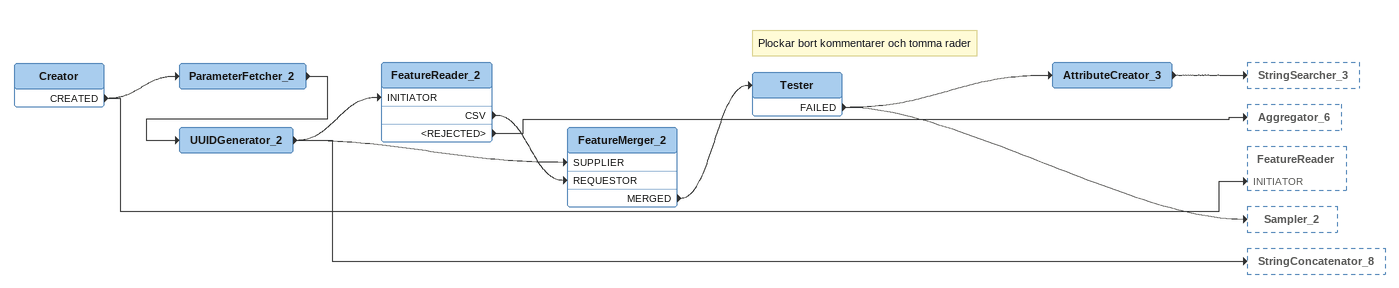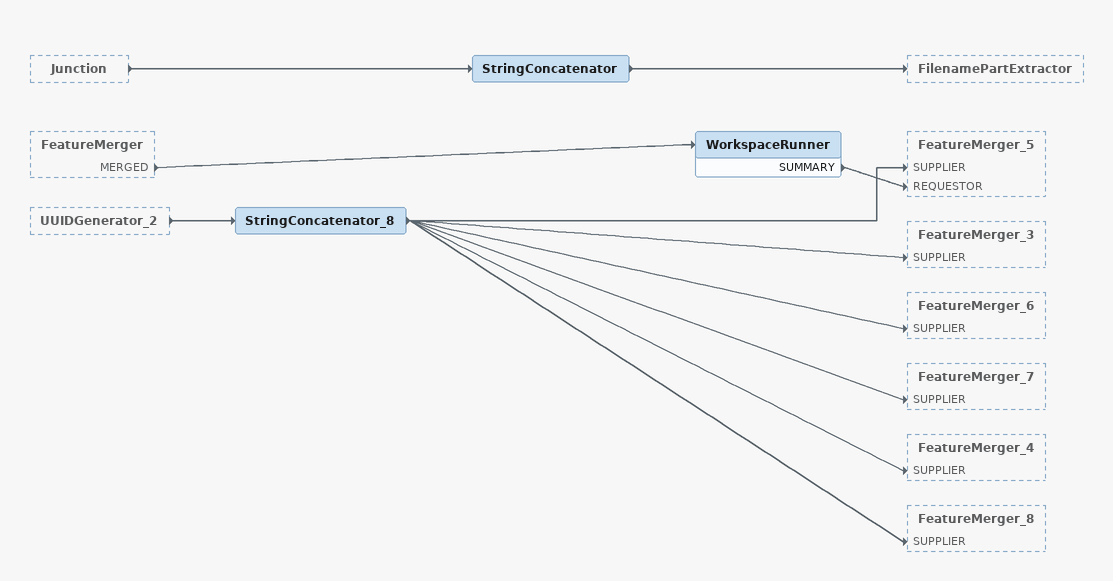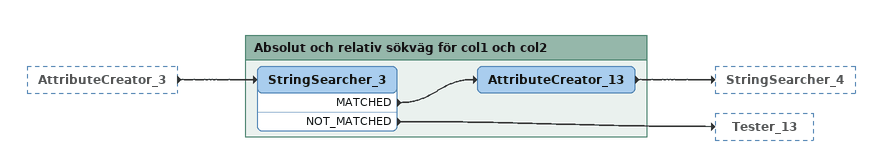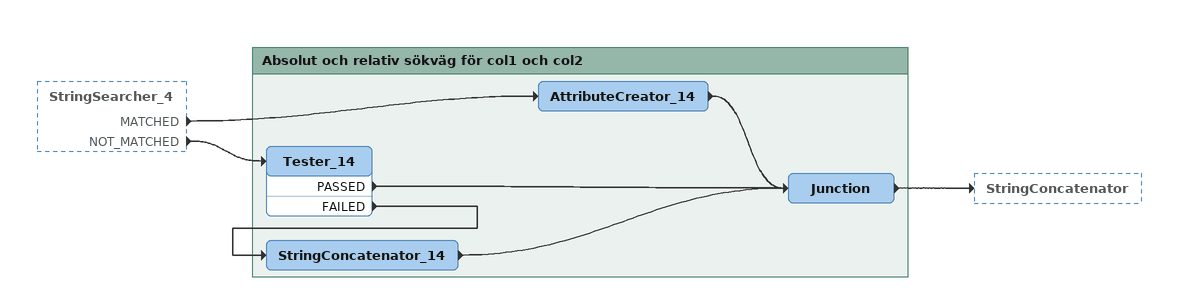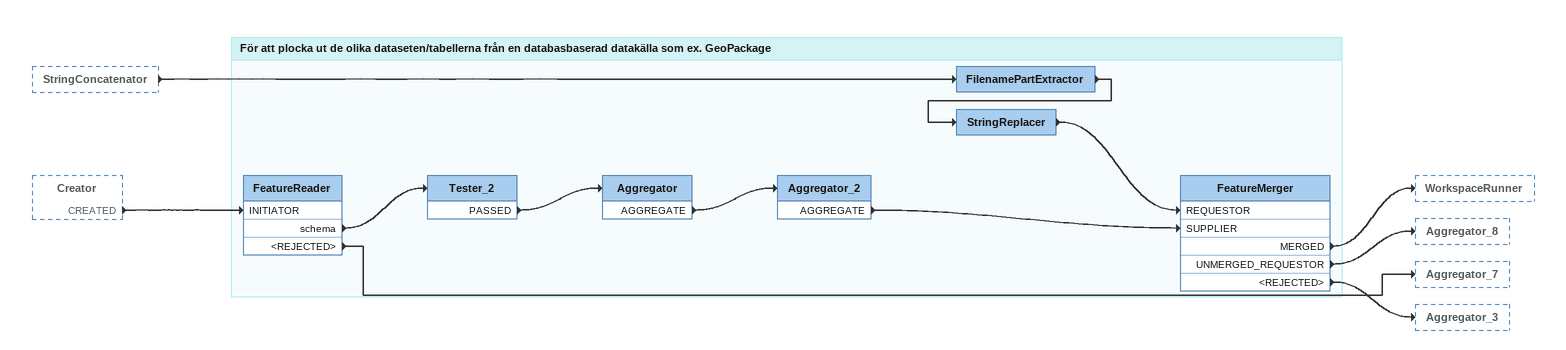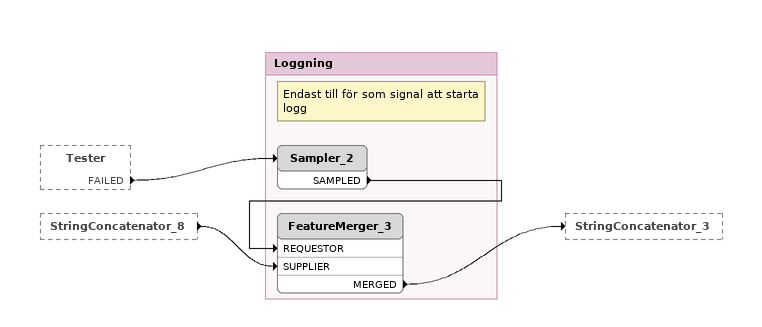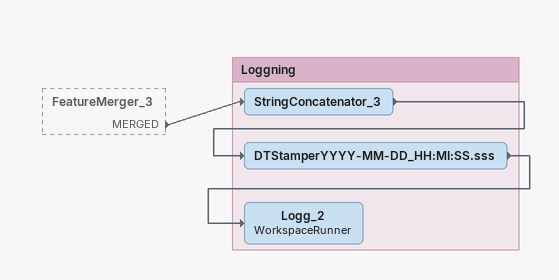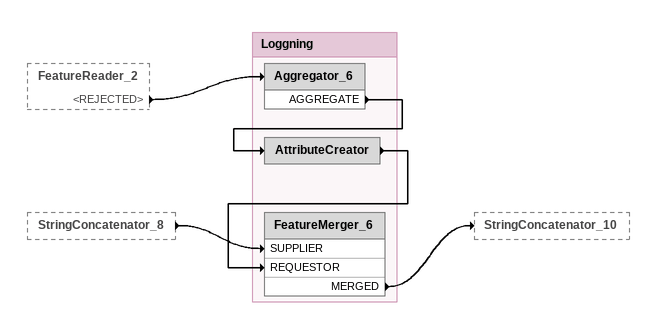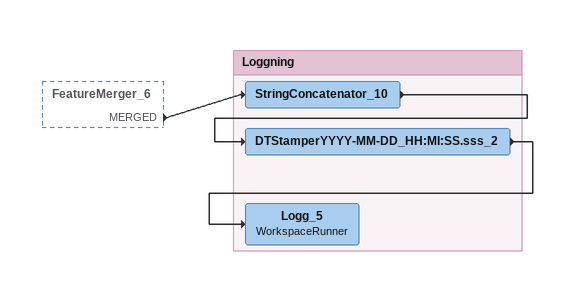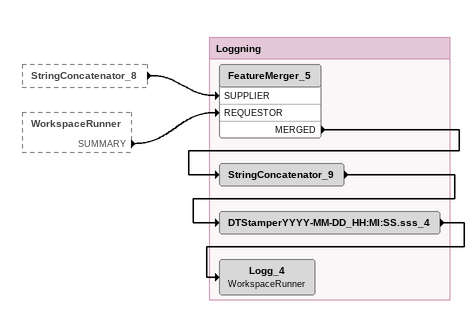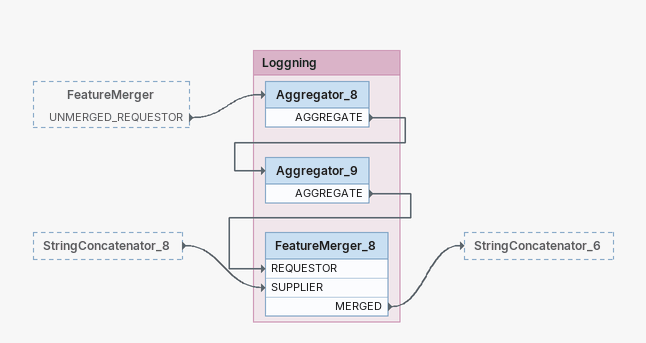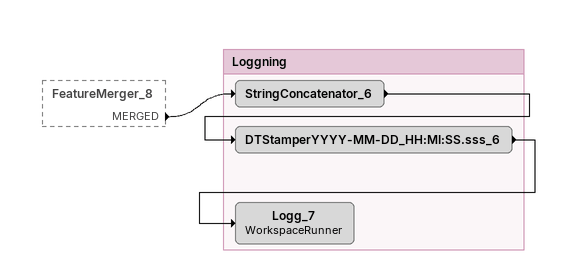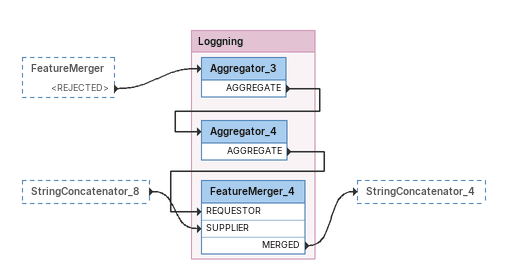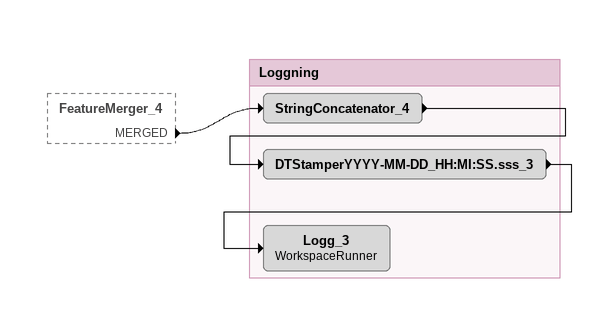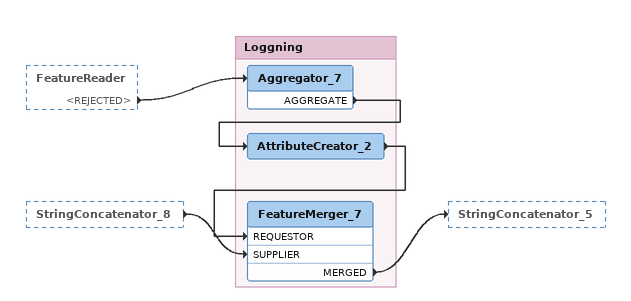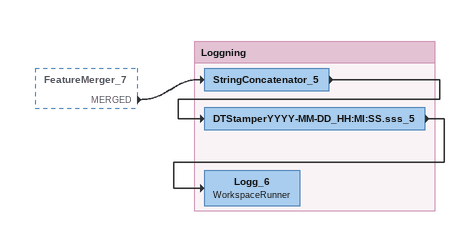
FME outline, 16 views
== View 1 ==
Creator
    CREATED -> FeatureReader [INITIATOR]
    CREATED -> ParameterFetcher_2
ParameterFetcher_2
    -> UUIDGenerator_2
UUIDGenerator_2
    -> FeatureReader_2 [INITIATOR]
    -> FeatureMerger_2 [SUPPLIER]
    -> StringConcatenator_8
FeatureReader_2
    CSV -> FeatureMerger_2 [REQUESTOR]
    <REJECTED> -> Aggregator_6
FeatureMerger_2
    MERGED -> Tester
Note: Plockar bort kommentarer och tomma rader
Tester
    FAILED -> AttributeCreator_3
    FAILED -> Sampler_2
AttributeCreator_3
    -> StringSearcher_3

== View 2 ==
Junction [outside]
    -> StringConcatenator
FeatureMerger [outside]
    MERGED -> WorkspaceRunner
UUIDGenerator_2 [outside]
    -> StringConcatenator_8
StringConcatenator
    -> FilenamePartExtractor
StringConcatenator_8
    -> FeatureMerger_3 [SUPPLIER]
    -> FeatureMerger_6 [SUPPLIER]
    -> FeatureMerger_7 [SUPPLIER]
    -> FeatureMerger_4 [SUPPLIER]
    -> FeatureMerger_8 [SUPPLIER]
    -> FeatureMerger_5 [SUPPLIER]
WorkspaceRunner
    SUMMARY -> FeatureMerger_5 [REQUESTOR]

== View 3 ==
AttributeCreator_3 [outside]
    -> StringSearcher_3

Bookmark: Absolut och relativ sökväg för col1 och col2
StringSearcher_3
    MATCHED -> AttributeCreator_13
    NOT_MATCHED -> Tester_13
AttributeCreator_13
    -> StringSearcher_4

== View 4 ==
StringSearcher_4 [outside]
    MATCHED -> AttributeCreator_14
    NOT_MATCHED -> Tester_14

Bookmark: Absolut och relativ sökväg för col1 och col2
AttributeCreator_14
    -> Junction
Tester_14
    PASSED -> Junction
    FAILED -> StringConcatenator_14
StringConcatenator_14
    -> Junction
Junction
    -> StringConcatenator

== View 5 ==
StringConcatenator [outside]
    -> FilenamePartExtractor
Creator [outside]
    CREATED -> FeatureReader [INITIATOR]

Bookmark: För att plocka ut de olika dataseten/tabellerna från en databasbaserad datakälla som ex. GeoPackage
FilenamePartExtractor
    -> StringReplacer
StringReplacer
    -> FeatureMerger [REQUESTOR]
FeatureReader
    schema -> Tester_2
    <REJECTED> -> Aggregator_7
Tester_2
    PASSED -> Aggregator
Aggregator
    AGGREGATE -> Aggregator_2
Aggregator_2
    AGGREGATE -> FeatureMerger [SUPPLIER]
FeatureMerger
    MERGED -> WorkspaceRunner
    UNMERGED_REQUESTOR -> Aggregator_8
    <REJECTED> -> Aggregator_3

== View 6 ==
Tester [outside]
    FAILED -> Sampler_2
StringConcatenator_8 [outside]
    -> FeatureMerger_3 [SUPPLIER]

Bookmark: Loggning
Note: Endast till för som signal att starta logg
Sampler_2
    SAMPLED -> FeatureMerger_3 [REQUESTOR]
FeatureMerger_3
    MERGED -> StringConcatenator_3

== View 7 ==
FeatureMerger_3 [outside]
    MERGED -> StringConcatenator_3

Bookmark: Loggning
StringConcatenator_3
    -> DTStamperYYYY-MM-DD_HH:MI:SS.sss
DTStamperYYYY-MM-DD_HH:MI:SS.sss
    -> Logg_2
Logg_2: WorkspaceRunner

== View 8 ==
FeatureReader_2 [outside]
    <REJECTED> -> Aggregator_6
StringConcatenator_8 [outside]
    -> FeatureMerger_6 [SUPPLIER]

Bookmark: Loggning
Aggregator_6
    AGGREGATE -> AttributeCreator
AttributeCreator
    -> FeatureMerger_6 [REQUESTOR]
FeatureMerger_6
    MERGED -> StringConcatenator_10

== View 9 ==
FeatureMerger_6 [outside]
    MERGED -> StringConcatenator_10

Bookmark: Loggning
StringConcatenator_10
    -> DTStamperYYYY-MM-DD_HH:MI:SS.sss_2
DTStamperYYYY-MM-DD_HH:MI:SS.sss_2
    -> Logg_5
Logg_5: WorkspaceRunner

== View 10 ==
StringConcatenator_8 [outside]
    -> FeatureMerger_5 [SUPPLIER]
WorkspaceRunner [outside]
    SUMMARY -> FeatureMerger_5 [REQUESTOR]

Bookmark: Loggning
FeatureMerger_5
    MERGED -> StringConcatenator_9
StringConcatenator_9
    -> DTStamperYYYY-MM-DD_HH:MI:SS.sss_4
DTStamperYYYY-MM-DD_HH:MI:SS.sss_4
    -> Logg_4
Logg_4: WorkspaceRunner

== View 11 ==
FeatureMerger [outside]
    UNMERGED_REQUESTOR -> Aggregator_8
StringConcatenator_8 [outside]
    -> FeatureMerger_8 [SUPPLIER]

Bookmark: Loggning
Aggregator_8
    AGGREGATE -> Aggregator_9
Aggregator_9
    AGGREGATE -> FeatureMerger_8 [REQUESTOR]
FeatureMerger_8
    MERGED -> StringConcatenator_6

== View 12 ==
FeatureMerger_8 [outside]
    MERGED -> StringConcatenator_6

Bookmark: Loggning
StringConcatenator_6
    -> DTStamperYYYY-MM-DD_HH:MI:SS.sss_6
DTStamperYYYY-MM-DD_HH:MI:SS.sss_6
    -> Logg_7
Logg_7: WorkspaceRunner

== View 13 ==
FeatureMerger [outside]
    <REJECTED> -> Aggregator_3
StringConcatenator_8 [outside]
    -> FeatureMerger_4 [SUPPLIER]

Bookmark: Loggning
Aggregator_3
    AGGREGATE -> Aggregator_4
Aggregator_4
    AGGREGATE -> FeatureMerger_4 [REQUESTOR]
FeatureMerger_4
    MERGED -> StringConcatenator_4

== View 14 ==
FeatureMerger_4 [outside]
    MERGED -> StringConcatenator_4

Bookmark: Loggning
StringConcatenator_4
    -> DTStamperYYYY-MM-DD_HH:MI:SS.sss_3
DTStamperYYYY-MM-DD_HH:MI:SS.sss_3
    -> Logg_3
Logg_3: WorkspaceRunner

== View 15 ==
FeatureReader [outside]
    <REJECTED> -> Aggregator_7
StringConcatenator_8 [outside]
    -> FeatureMerger_7 [SUPPLIER]

Bookmark: Loggning
Aggregator_7
    AGGREGATE -> AttributeCreator_2
AttributeCreator_2
    -> FeatureMerger_7 [REQUESTOR]
FeatureMerger_7
    MERGED -> StringConcatenator_5

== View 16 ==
FeatureMerger_7 [outside]
    MERGED -> StringConcatenator_5

Bookmark: Loggning
StringConcatenator_5
    -> DTStamperYYYY-MM-DD_HH:MI:SS.sss_5
DTStamperYYYY-MM-DD_HH:MI:SS.sss_5
    -> Logg_6
Logg_6: WorkspaceRunner
